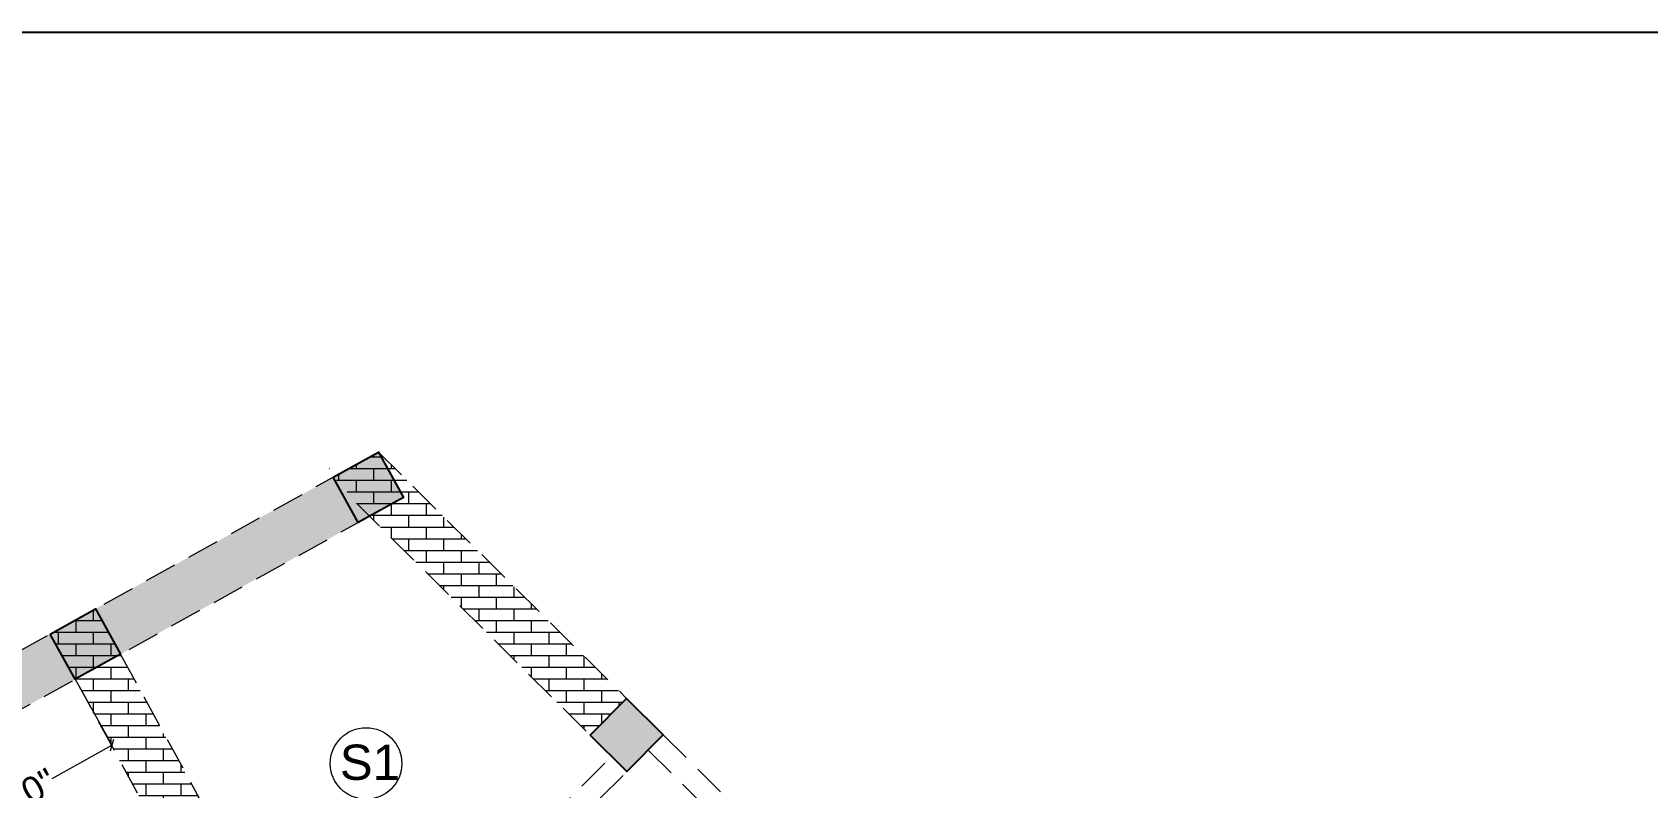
# Model space of a CAD drawing. Header units: inches. Extents: x -13956017 to 293115509, y -946740 to -305538.
# Drawn here: x 1189869 to 1190618, y -918703 to -918353 of the extents above; entities that cross this region are included whole.
import ezdxf

# ---------------------------------------------------------------- set-up
doc = ezdxf.new("R2010")
doc.units = ezdxf.units.IN
doc.header["$LTSCALE"] = 6
doc.header["$PDMODE"] = 2
doc.linetypes.add('CONTINOUS', pattern=[2000000.0, 1000000.0, 1000000.0])
doc.linetypes.add('DASHED2', pattern=[0.375, 0.25, -0.125])
doc.layers.add('A-CUTOUT', color=3, linetype='CONTINOUS')
doc.layers.add('DIM', color=7, linetype='Continuous')
for name, color, linetype, lineweight in [('column', 240, 'Continuous', 25), ('TEX', 250, 'Continuous', 30), ('v.b', 200, 'Continuous', 5), ('W', 250, 'Continuous', 5), ('wall', 7, 'Continuous', 30)]:
    doc.layers.add(name, color=color, linetype=linetype, lineweight=lineweight)
doc.styles.add('A', font='arial.ttf')
doc.styles.add('ARI', font='arial.ttf')
doc.dimstyles.new('Copy(2) of AA', dxfattribs={"dimtxt": 12, "dimasz": 4, "dimexe": 0.18, "dimexo": 0, "dimgap": 0.09, "dimtad": 0, "dimdec": 0, "dimzin": 0, "dimdsep": 46, "dimlunit": 3, "dimtxsty": 'ARI', "dimblk": 'OBLIQUE', "dimcen": 0.09, "dimclrd": 7, "dimclre": 7, "dimclrt": 7, "dimadec": 0, "dimazin": 0, "dimtfac": 1, "dimtdec": 0, "dimtofl": 0, "dimtmove": 0, "dimatfit": 3, "dimfxl": 1, "dimtolj": 1, "dimtzin": 0, "dimlwd": 5, "dimlwe": 5, "dimarcsym": 0})
pattern_1 = [(0, (58951.39, -18136.748), (0, 5.419344), []), (90, (58951.39, -18136.748), (-8.128, 5.419344), [5.419344, -5.419344])]

# ---------------------------------------------------------------- blocks, each defined once
blk = doc.blocks.new('_Oblique')
at = {"layer": 'DIM', "color": 0, "lineweight": -2}
blk.add_line((-0.5, -0.5), (0.5, 0.5), dxfattribs=at)
blk = doc.blocks.new('*D237')
at = {"layer": 'Defpoints', "color": 0, "ltscale": 6, "transparency": 16777216}
for p in [(1189889.09, -918653.06, -84.64), (1189906.21, -918683.58), (1189797.07, -918704.67, -84.64)]:
    blk.add_point(p, dxfattribs=at)
at = {"layer": 'wall', "color": 7, "lineweight": 5, "ltscale": 6, "transparency": 16777216}
for p, q in [((1189889.09, -918653.06), (1189906.29, -918683.74)), ((1189906.21, -918683.58), (1189878.26, -918699.26)), ((1189797.07, -918704.67), (1189814.27, -918735.35)), ((1189814.19, -918735.19), (1189842.13, -918719.52))]:
    blk.add_line(p, q, dxfattribs=at)
at = {"layer": 'wall', "color": 7, "lineweight": 5, "ltscale": 6, "transparency": 16777216, "xscale": 4, "yscale": 4, "zscale": 4}
for p, rotation in [((1189906.21, -918683.58), 29.28539520698629), ((1189814.19, -918735.19), 209.2853952069863)]:
    blk.add_blockref('_Oblique', p, dxfattribs=dict(at, rotation=rotation))
at = {"layer": 'wall', "color": 7, "ltscale": 6, "transparency": 16777216, "insert": (1189860.2, -918709.39), "char_height": 12, "attachment_point": 5, "rotation": 29.2854, "style": 'ARI'}
blk.add_mtext('\\A1;8\'-10"', dxfattribs=at)

msp = doc.modelspace()

# ---------------------------------------------------------------- hatches: boundary and pattern name
at = {"layer": 'A-CUTOUT', "lineweight": 0, "ltscale": 0.3}
h = msp.add_hatch(dxfattribs=at)
h.set_pattern_fill('AR-BRSTD', color=256, scale=0.08)
h.set_pattern_definition(pattern_1)
h.paths.add_polyline_path([(1190029.74, -918547.68), (1190008.75, -918559.32), (1190004.9, -918550.66), (1190009.73, -918560.24), (1190025.61, -918577.41), (1190127.9, -918678.97), (1190144.81, -918661.94), (1190029.74, -918547.68)])
h = msp.add_hatch(dxfattribs=at)
h.set_pattern_fill('AR-BRSTD', color=256, scale=0.08)
h.set_pattern_definition(pattern_1)
h.paths.add_polyline_path([(1188821.78, -919217.04), (1189182.42, -919017.21), (1189428.42, -918880.89), (1189632.04, -918768.06), (1189779.08, -918686.58), (1189951.4, -918591.1), (1190008.75, -918559.32), (1190020.38, -918580.31), (1189916.76, -918637.73), (1189750.48, -918729.87), (1189625.7, -918799.01), (1189494.05, -918871.96), (1189283.96, -918988.38), (1189088.38, -919096.75), (1188940.25, -919178.84), (1188813.31, -919249.18), (1188801.68, -919228.19)])
h = msp.add_hatch(dxfattribs=at)
h.set_pattern_fill('AR-BRSTD', color=256, scale=0.08)
h.set_pattern_definition(pattern_1)
h.paths.add_polyline_path([(1189963.55, -918789.28), (1189877.46, -918632.07), (1189898.45, -918620.44), (1189960.78, -918734.19), (1190007, -918818.74), (1189990.01, -918837.7)])
at = {"layer": 'column', "ltscale": 10}
h = msp.add_hatch(color=256, dxfattribs=at)
h.dxf.hatch_style = 1
h.paths.add_polyline_path([(1190008.75, -918559.32), (1190029.74, -918547.68), (1190041.37, -918568.68), (1190020.38, -918580.31)])
h = msp.add_hatch(color=256, dxfattribs=at)
h.dxf.hatch_style = 1
h.paths.add_polyline_path([(1189877.46, -918632.07), (1189898.45, -918620.44), (1189910.08, -918641.43), (1189889.09, -918653.06)])
h = msp.add_hatch(color=256, dxfattribs=at)
h.dxf.hatch_style = 1
h.paths.add_polyline_path([(1190127.9, -918678.97), (1190144.81, -918661.94), (1190161.84, -918678.85), (1190144.93, -918695.88)])

# ---------------------------------------------------------------- linework, layer by layer
for points, elevation in [([(1190008.75, -918559.32), (1190029.74, -918547.68), (1190041.37, -918568.68), (1190020.38, -918580.31), (1190008.75, -918559.32)], -11992), ([(1189877.46, -918632.07), (1189898.45, -918620.44), (1189910.08, -918641.43), (1189889.09, -918653.06), (1189877.46, -918632.07)], -8022.88), ([(1190127.9, -918678.97), (1190144.81, -918661.94), (1190161.84, -918678.85), (1190144.93, -918695.88), (1190127.9, -918678.97)], -8022.88)]:
    msp.add_lwpolyline(points, dxfattribs=dict(at, elevation=elevation))
at = {"layer": 'TEX', "lineweight": 25, "ltscale": 0.3, "elevation": 2838.69}
msp.add_lwpolyline([(1188493.91, -918352.89), (1191405.79, -918352.89), (1191405.79, -921525.53), (1188493.91, -921525.53)], close=True, dxfattribs=at)
at = {"layer": 'v.b', "linetype": 'DASHED2', "ltscale": 10}
for p, q in [((1188780.68, -919239.82, -11992), (1190029.74, -918547.68, -11992)), ((1190029.74, -918547.68, -11992), (1190144.81, -918661.94, -8022.88)), ((1188792.32, -919260.81, -11992), (1190041.37, -918568.68, -11992)), ((1190019.57, -918571.41, -8022.88), (1190139.25, -918690.25, -8022.88)), ((1189910.15, -918641.55, -11992), (1190012.74, -918829.24, -9102.95)), ((1189889.09, -918653.06, -8022.88), (1189991.68, -918840.75, -5133.83)), ((1190053.33, -918788.13, -4053.76), (1190154.79, -918685.95, -4053.76)), ((1190154.79, -918685.95, -4053.76), (1190325.09, -918855.05, -4053.76)), ((1190161.84, -918678.85, -4053.76), (1190332.14, -918847.96, -4053.76)), ((1189981.41, -918846.37, -4053.76), (1190137.83, -918688.84, -8022.88))]:
    msp.add_line(p, q, dxfattribs=at)
at = {"layer": 'W', "ltscale": 10}
msp.add_circle((1190023.97, -918692.13, 4780.82), 16.6, dxfattribs=at)

# ---------------------------------------------------------------- texts
at = {"style": 'A'}
msp.add_text('S1', height=16.356, dxfattribs=at).set_placement((1190011.81, -918699.74, 4780.82))

# ---------------------------------------------------------------- dimensions: what is measured, and where the dimension line sits
at = {"layer": 'wall', "ltscale": 6}
dim = msp.add_aligned_dim(p1=(1189797.07, -918704.67, -8022.88), p2=(1189889.09, -918653.06, -8022.88), distance=-34.99, dimstyle='Copy(2) of AA', override={"dimfxl": 2, "dimarcsym": 1}, dxfattribs=at)
dim.commit()
dim.dimension.update_dxf_attribs({"geometry": '*D237', "text_midpoint": (1189860.2, -918709.39, -7938.24)})

doc.saveas('drawing.dxf')
